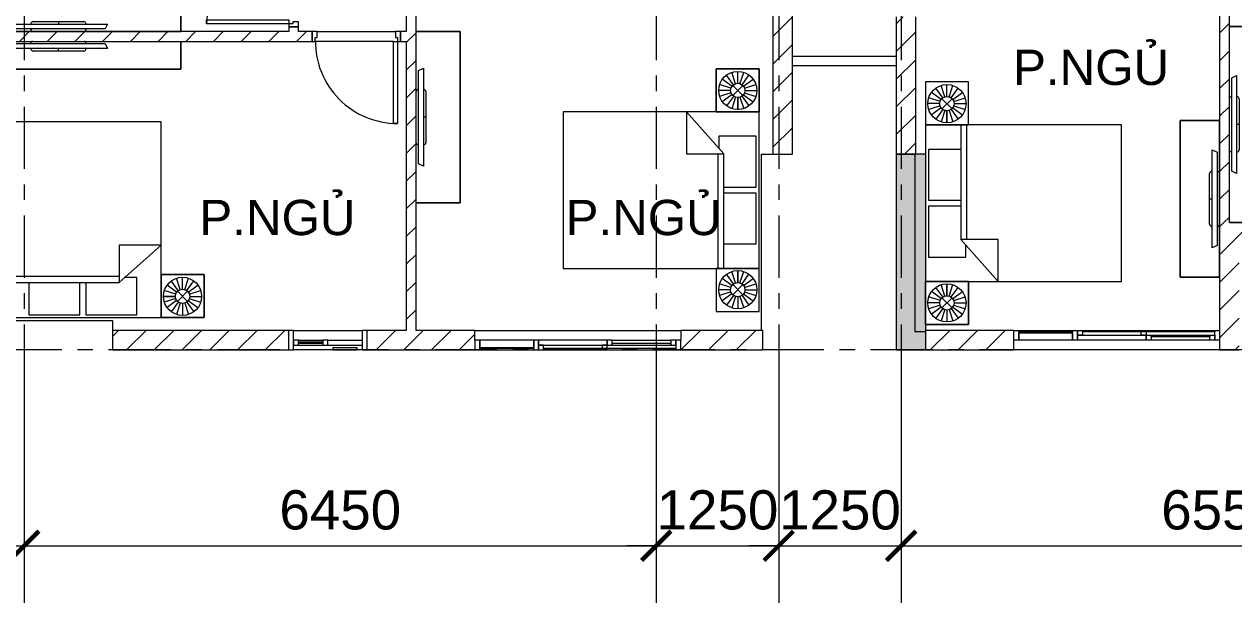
# Model space of a CAD drawing. Header units: millimetres. Extents: x -20144 to 117103, y -11426 to 48263.
# Drawn here: x 1501 to 13846, y -2500 to 3326 of the extents above; entities that cross this region are included whole.
import ezdxf

# ---------------------------------------------------------------- set-up
doc = ezdxf.new("R2010")
doc.units = ezdxf.units.MM
doc.linetypes.add('Grid Line', pattern=[22.225, 12.7, -3.175, 3.175, -3.175])
for name, color, linetype, lineweight in [('CHU', 181, 'Continuous', 5), ('CUA', 31, 'Continuous', 9), ('DIM', 1, 'Continuous', 5), ('HATCH-TUONG', 152, 'Continuous', 9), ('NET CAT', 3, 'Continuous', 5), ('NET-CAT', 3, 'Continuous', 9), ('NET-THAY', 2, 'Continuous', 15), ('THIET BI', 44, 'Continuous', 5), ('TRUC', 225, 'Continuous', 5)]:
    doc.layers.add(name, color=color, linetype=linetype, lineweight=lineweight)
doc.styles.add('Arial_4', font='arial.ttf', dxfattribs={"height": 360})
doc.styles.add('TA1', font='arial.ttf')
doc.dimstyles.new('D_200_KTx2', dxfattribs={"dimtxt": 400, "dimasz": 300, "dimexe": 300, "dimexo": 300, "dimgap": 160, "dimtad": 1, "dimdec": 0, "dimzin": 9, "dimtxsty": 'TA1', "dimblk": 'ARCHTICK', "dimcen": 1, "dimdle": 300, "dimclrd": 256, "dimclre": 256, "dimclrt": 7, "dimadec": 0, "dimazin": 0, "dimtfac": 1, "dimtdec": 0, "dimtix": 1, "dimtmove": 1, "dimatfit": 3, "dimldrblk": 'ARCHTICK', "dimfxl": 1, "dimtolj": 1, "dimtzin": 0, "dimlwd": -1, "dimlwe": -1, "dimarcsym": 0})
pattern_1 = [(45, (0, 0), (-141.4214, 141.4214), [])]

# ---------------------------------------------------------------- blocks, each defined once
blk = doc.blocks.new('ALC1807-ASCENT PLAZA-KET CAU 1_rvt-1-MẶT BẰNG TẦNG 5 ĐẾN TẦNG 22')
at = {"layer": 'NET CAT'}
blk.add_hatch(color=7, dxfattribs=at).paths.add_polyline_path([(10701, 0), (10701, 2000), (10401, 2000), (10401, 0)], flags=0)
at = {"layer": 'NET CAT', "color": 90, "lineweight": 13}
for p, q in [((10401, 2000), (10401, 0)), ((10701, 2000), (10401, 2000)), ((10701, 0), (10701, 2000)), ((10401, 0), (10701, 0))]:
    blk.add_line(p, q, dxfattribs=at)
blk = doc.blocks.new('X-GIUONG1 - X-GIUONG-5865-MẶT BẰNG TẦNG 5 ĐẾN TẦNG 22')
at = {"layer": 'THIET BI', "lineweight": 9}
for p, q in [((-800, 0), (-1239, 0)), ((-1239, 0), (-1239, -439)), ((-1239, 0), (-800, 0)), ((-1239, -439), (-1239, 0)), ((-1076, -174), (-1174, -103)), ((-1060, -158), (-1131, -60)), ((-1039, -148), (-1077, -32)), ((-1017, -144), (-1017, -22)), ((-994, -148), (-956, -32)), ((-974, -158), (-902, -60)), ((-957, -174), (-859, -103)), ((-800, -439), (-800, 0)), ((800, 0), (-800, 0)), ((-800, 0), (-800, -2000)), ((800, 0), (-800, 0)), ((-800, 0), (-800, -439)), ((-800, 0), (-800, -2000)), ((-550, -30), (-550, -410)), ((-30, -30), (-550, -30)), ((-30, -360), (-30, -30)), ((30, -30), (30, -360)), ((550, -30), (30, -30)), ((550, -360), (550, -30)), ((1239, 0), (800, 0)), ((800, 0), (800, -439)), ((800, -2000), (800, 0)), ((1239, 0), (800, 0)), ((800, 0), (800, -439)), ((800, -2000), (800, 0)), ((957, -174), (859, -103)), ((974, -158), (902, -60)), ((994, -148), (956, -32)), ((1017, -144), (1017, -22)), ((1039, -148), (1077, -32)), ((1060, -158), (1131, -60)), ((1076, -174), (1174, -103)), ((1239, -439), (1239, 0)), ((1239, -439), (1239, 0)), ((-1090, -217), (-1212, -217)), ((-1086, -195), (-1202, -157)), ((-1086, -240), (-1202, -278)), ((-1068, -269), (-965, -166)), ((-1068, -166), (-965, -269)), ((-947, -195), (-831, -157)), ((-947, -240), (-831, -278)), ((-943, -217), (-821, -217)), ((-821, -217), (-943, -217)), ((943, -217), (821, -217)), ((821, -217), (943, -217)), ((947, -195), (831, -157)), ((947, -240), (831, -278)), ((1068, -269), (965, -166)), ((1068, -166), (965, -269)), ((1086, -195), (1202, -157)), ((1086, -240), (1202, -278)), ((1090, -217), (1212, -217)), ((-1076, -260), (-1174, -332)), ((-1060, -277), (-1131, -375)), ((-1039, -287), (-1077, -403)), ((-1017, -291), (-1017, -412)), ((-994, -287), (-956, -403)), ((-974, -277), (-902, -375)), ((-957, -260), (-859, -332)), ((-370, -360), (-800, -740)), ((-370, -740), (-370, -360)), ((800, -360), (-370, -360)), ((957, -260), (859, -332)), ((974, -277), (902, -375)), ((994, -287), (956, -403)), ((1017, -291), (1017, -412)), ((1039, -287), (1077, -403)), ((1060, -277), (1131, -375)), ((1076, -260), (1174, -332)), ((-1239, -439), (-800, -439)), ((-800, -439), (-1239, -439)), ((-550, -410), (-420, -410)), ((-370, -420), (800, -420)), ((800, -439), (1239, -439)), ((800, -439), (1239, -439)), ((-800, -740), (-370, -740)), ((-800, -2000), (800, -2000)), ((-800, -2000), (800, -2000))]:
    blk.add_line(p, q, dxfattribs=at)
for centre, radius in [((-1017, -217), 195), ((1017, -217), 195), ((-1017, -217), 73.2), ((1017, -217), 73.2)]:
    blk.add_circle(centre, radius, dxfattribs=at)
blk = doc.blocks.new('X-TV1 - X-TV-195820-MẶT BẰNG TẦNG 5 ĐẾN TẦNG 22')
at = {"layer": 'THIET BI', "lineweight": 9}
for p, q in [((2000, 400), (0, 400)), ((0, 400), (0, 1)), ((0, 400), (2000, 400)), ((0, 1), (0, 400)), ((2000, 1), (2000, 400)), ((2000, 400), (2000, 1)), ((500, 75), (1500, 75)), ((523, 25), (500, 75)), ((1477, 25), (523, 25)), ((740, 100), (1260, 100)), ((1000, 100), (1000, 75)), ((1500, 75), (1477, 25))]:
    blk.add_line(p, q, dxfattribs=at)
for centre, start_param, end_param in [((740, 75), 0, 1.570796), ((740, 25), 1.570796, 2.992895), ((1260, 75), 4.712389, 6.283185), ((1260, 25), 3.290291, 4.712389)]:
    blk.add_ellipse(centre, major_axis=(0, 25), ratio=0.9, start_param=start_param, end_param=end_param, dxfattribs=at)
blk = doc.blocks.new('X-TV1 - X-TV 4-195812-MẶT BẰNG TẦNG 5 ĐẾN TẦNG 22')
at = {"layer": 'THIET BI', "lineweight": 9}
for p, q in [((1600, 400), (0, 400)), ((0, 400), (0, 0)), ((0, 400), (1600, 400)), ((0, 0), (0, 400)), ((1600, 0), (1600, 400)), ((1600, 400), (1600, 0)), ((300, 75), (1300, 75)), ((323, 25), (300, 75)), ((1277, 25), (323, 25)), ((540, 100), (1060, 100)), ((800, 100), (800, 75)), ((1300, 75), (1277, 25)), ((0, 0), (1600, 0)), ((1060, 0), (540, 0))]:
    blk.add_line(p, q, dxfattribs=at)
for centre, start_param, end_param in [((540, 75), 0, 1.570796), ((540, 25), 1.570796, 3.141593), ((1060, 75), 4.712389, 6.283185), ((1060, 25), 3.141593, 4.712389)]:
    blk.add_ellipse(centre, major_axis=(0, 25), ratio=0.9, start_param=start_param, end_param=end_param, dxfattribs=at)
blk = doc.blocks.new('X-PHONG NGU 2 - X-PHONG NGU 2_Recovery_-201132-MẶT BẰNG TẦNG 5 ĐẾN TẦNG 22')
at = {"layer": 'CUA'}
for p, q in [((-1050, 100), (-1000, 100)), ((-1050, 0), (-1050, 100)), ((-1000, 0), (-1050, 0)), ((-1000, 100), (-450, 100)), ((-1000, 85), (-1000, 100)), ((-1000, 100), (-1000, 0)), ((-450, 85), (-1000, 85)), ((-1000, 75), (-450, 75)), ((-1000, 0), (-1000, 75)), ((-450, 0), (-1000, 0)), ((-450, 100), (-450, 85)), ((-450, 100), (-400, 100)), ((-450, 0), (-450, 100)), ((-450, 75), (-450, 0)), ((-400, 0), (-450, 0)), ((-400, 100), (-350, 100)), ((-400, 50), (-400, 100)), ((-400, 100), (-400, 0)), ((-400, 50), (300, 50)), ((-400, 0), (-400, 50)), ((-350, 50), (-400, 50)), ((300, 0), (-400, 0)), ((-350, 100), (250, 100)), ((-350, 85), (-350, 100)), ((-350, 100), (-350, 50)), ((250, 85), (-350, 85)), ((250, 100), (1000, 100)), ((250, 85), (250, 100)), ((250, 100), (250, 85)), ((250, 100), (300, 100)), ((250, 50), (250, 100)), ((1000, 85), (250, 85)), ((300, 50), (250, 50)), ((300, 100), (300, 50)), ((300, 50), (300, 0)), ((300, 50), (350, 50)), ((300, 0), (300, 50)), ((350, 0), (300, 0)), ((350, 50), (950, 50)), ((350, 35), (350, 50)), ((350, 50), (350, 0)), ((950, 35), (350, 35)), ((950, 0), (350, 0)), ((950, 50), (950, 35)), ((950, 50), (1000, 50)), ((950, 0), (950, 50)), ((1000, 0), (950, 0)), ((1000, 100), (1000, 85)), ((1000, 100), (1050, 100)), ((1000, 0), (1000, 100)), ((1000, 50), (1000, 0)), ((1050, 0), (1000, 0)), ((1050, 100), (1050, 0))]:
    blk.add_line(p, q, dxfattribs=at)
blk = doc.blocks.new('X-GIUONG - X-GIUONG 1-5834-MẶT BẰNG TẦNG 5 ĐẾN TẦNG 22')
at = {"layer": 'THIET BI', "lineweight": 9}
for p, q in [((-800, 0), (-1239, 0)), ((-1239, 0), (-1239, -439)), ((-1239, 0), (-800, 0)), ((-1239, -439), (-1239, 0)), ((-1076, -174), (-1174, -103)), ((-1060, -158), (-1131, -60)), ((-1039, -148), (-1077, -32)), ((-1017, -144), (-1017, -22)), ((-994, -148), (-956, -32)), ((-974, -158), (-902, -60)), ((-957, -174), (-859, -103)), ((-800, -439), (-800, 0)), ((800, 0), (-800, 0)), ((-800, 0), (-800, -2000)), ((800, 0), (-800, 0)), ((-800, 0), (-800, -439)), ((-800, 0), (-800, -2000)), ((-550, -30), (-550, -410)), ((-30, -30), (-550, -30)), ((-30, -360), (-30, -30)), ((30, -30), (30, -360)), ((550, -30), (30, -30)), ((550, -360), (550, -30)), ((1239, 0), (800, 0)), ((800, 0), (800, -439)), ((800, -2000), (800, 0)), ((1239, 0), (800, 0)), ((800, 0), (800, -439)), ((800, -2000), (800, 0)), ((957, -174), (859, -103)), ((974, -158), (902, -60)), ((994, -148), (956, -32)), ((1017, -144), (1017, -22)), ((1039, -148), (1077, -32)), ((1060, -158), (1131, -60)), ((1076, -174), (1174, -103)), ((1239, -439), (1239, 0)), ((1239, -439), (1239, 0)), ((-1090, -217), (-1212, -217)), ((-1086, -195), (-1202, -157)), ((-1086, -240), (-1202, -278)), ((-1068, -269), (-965, -166)), ((-1068, -166), (-965, -269)), ((-947, -195), (-831, -157)), ((-947, -240), (-831, -278)), ((-943, -217), (-821, -217)), ((-821, -217), (-943, -217)), ((943, -217), (821, -217)), ((821, -217), (943, -217)), ((947, -195), (831, -157)), ((947, -240), (831, -278)), ((1068, -269), (965, -166)), ((1068, -166), (965, -269)), ((1086, -195), (1202, -157)), ((1086, -240), (1202, -278)), ((1090, -217), (1212, -217)), ((-1076, -260), (-1174, -332)), ((-1060, -277), (-1131, -375)), ((-1039, -287), (-1077, -403)), ((-1017, -291), (-1017, -412)), ((-994, -287), (-956, -403)), ((-974, -277), (-902, -375)), ((-957, -260), (-859, -332)), ((-370, -360), (-800, -740)), ((-370, -740), (-370, -360)), ((800, -360), (-370, -360)), ((957, -260), (859, -332)), ((974, -277), (902, -375)), ((994, -287), (956, -403)), ((1017, -291), (1017, -412)), ((1039, -287), (1077, -403)), ((1060, -277), (1131, -375)), ((1076, -260), (1174, -332)), ((-1239, -439), (-800, -439)), ((-800, -439), (-1239, -439)), ((-550, -410), (-420, -410)), ((-370, -420), (800, -420)), ((800, -439), (1239, -439)), ((800, -439), (1239, -439)), ((-800, -740), (-370, -740)), ((-800, -2000), (800, -2000)), ((-800, -2000), (800, -2000))]:
    blk.add_line(p, q, dxfattribs=at)
for centre, radius in [((-1017, -217), 195), ((1017, -217), 195), ((-1017, -217), 73.2), ((1017, -217), 73.2)]:
    blk.add_circle(centre, radius, dxfattribs=at)
blk = doc.blocks.new('X-GIUONG - X-GIUONG-5800-MẶT BẰNG TẦNG 5 ĐẾN TẦNG 22')
at = {"layer": 'THIET BI', "lineweight": 9}
for p, q in [((-800, 0), (-1239, 0)), ((-1239, 0), (-1239, -439)), ((-1239, 0), (-800, 0)), ((-1239, -439), (-1239, 0)), ((-1076, -174), (-1174, -103)), ((-1060, -158), (-1131, -60)), ((-1039, -148), (-1077, -32)), ((-1017, -144), (-1017, -22)), ((-994, -148), (-956, -32)), ((-974, -158), (-902, -60)), ((-957, -174), (-859, -103)), ((-800, -439), (-800, 0)), ((800, 0), (-800, 0)), ((-800, 0), (-800, -2000)), ((800, 0), (-800, 0)), ((-800, 0), (-800, -439)), ((-800, 0), (-800, -2000)), ((-550, -30), (-550, -410)), ((-30, -30), (-550, -30)), ((-30, -360), (-30, -30)), ((30, -30), (30, -360)), ((550, -30), (30, -30)), ((550, -360), (550, -30)), ((1239, 0), (800, 0)), ((800, 0), (800, -439)), ((800, -2000), (800, 0)), ((1239, 0), (800, 0)), ((800, 0), (800, -439)), ((800, -2000), (800, 0)), ((957, -174), (859, -103)), ((974, -158), (902, -60)), ((994, -148), (956, -32)), ((1017, -144), (1017, -22)), ((1039, -148), (1077, -32)), ((1060, -158), (1131, -60)), ((1076, -174), (1174, -103)), ((1239, -439), (1239, 0)), ((1239, -439), (1239, 0)), ((-1090, -217), (-1212, -217)), ((-1086, -195), (-1202, -157)), ((-1086, -240), (-1202, -278)), ((-1068, -269), (-965, -166)), ((-1068, -166), (-965, -269)), ((-947, -195), (-831, -157)), ((-947, -240), (-831, -278)), ((-943, -217), (-821, -217)), ((-821, -217), (-943, -217)), ((943, -217), (821, -217)), ((821, -217), (943, -217)), ((947, -195), (831, -157)), ((947, -240), (831, -278)), ((1068, -269), (965, -166)), ((1068, -166), (965, -269)), ((1086, -195), (1202, -157)), ((1086, -240), (1202, -278)), ((1090, -217), (1212, -217)), ((-1076, -260), (-1174, -332)), ((-1060, -277), (-1131, -375)), ((-1039, -287), (-1077, -403)), ((-1017, -291), (-1017, -412)), ((-994, -287), (-956, -403)), ((-974, -277), (-902, -375)), ((-957, -260), (-859, -332)), ((-370, -360), (-800, -740)), ((-370, -740), (-370, -360)), ((800, -360), (-370, -360)), ((957, -260), (859, -332)), ((974, -277), (902, -375)), ((994, -287), (956, -403)), ((1017, -291), (1017, -412)), ((1039, -287), (1077, -403)), ((1060, -277), (1131, -375)), ((1076, -260), (1174, -332)), ((-1239, -439), (-800, -439)), ((-800, -439), (-1239, -439)), ((-550, -410), (-420, -410)), ((-370, -420), (800, -420)), ((800, -439), (1239, -439)), ((800, -439), (1239, -439)), ((-800, -740), (-370, -740)), ((-800, -2000), (800, -2000)), ((-800, -2000), (800, -2000))]:
    blk.add_line(p, q, dxfattribs=at)
for centre, radius in [((-1017, -217), 195), ((1017, -217), 195), ((-1017, -217), 73.2), ((1017, -217), 73.2)]:
    blk.add_circle(centre, radius, dxfattribs=at)
blk = doc.blocks.new('CUA PHONG NGU - Type 1-60190-MẶT BẰNG TẦNG 5 ĐẾN TẦNG 22')
at = {"layer": 'CUA'}
for p, q in [((-318, 890), (-278, 890)), ((-318, 52), (-318, 890)), ((-278, 890), (-278, 52)), ((-319, 52), (-349, 52)), ((-349, 52), (-349, -48)), ((-319, 11), (-319, 52)), ((-299, 11), (-319, 11)), ((-278, 52), (-318, 52)), ((-299, -48), (-299, 11)), ((521, 11), (501, 11)), ((501, 11), (501, -48)), ((551, 52), (521, 52)), ((521, 52), (521, 11)), ((551, -48), (551, 52)), ((-349, -48), (-299, -48)), ((501, -48), (551, -48))]:
    blk.add_line(p, q, dxfattribs=at)
blk.add_arc((-318, 52), 838, 359.5, 90, dxfattribs=at)
blk = doc.blocks.new('X-PHONG NGU 1 - X-PHONG NGU 2_Recovery_-215451-MẶT BẰNG TẦNG 5 ĐẾN TẦNG 22')
at = {"layer": 'CUA'}
for p, q in [((-350, 100), (-400, 100)), ((-400, 100), (-400, -100)), ((-350, -50), (-350, 100)), ((-350, 100), (350, 100)), ((-300, 0), (-350, 0)), ((-350, 0), (-350, -50)), ((-300, -50), (-300, 0)), ((-300, 0), (-50, 0)), ((-300, 0), (-50, 0)), ((0, 0), (-50, 0)), ((-50, 0), (-50, -50)), ((0, -50), (0, 0)), ((0, 0), (350, 0)), ((400, 100), (350, 100)), ((350, 100), (350, -50)), ((400, -100), (400, 100)), ((-400, -100), (-350, -100)), ((-350, -50), (350, -50)), ((-350, -100), (-350, -50)), ((50, -100), (-350, -100)), ((-50, -20), (-300, -20)), ((-300, -20), (-300, -30)), ((-300, -30), (-50, -30)), ((-50, -30), (-50, -20)), ((300, -80), (50, -80)), ((50, -80), (50, -100)), ((50, -100), (300, -100)), ((300, -100), (300, -80)), ((350, -100), (300, -100)), ((350, -50), (350, -100)), ((350, -100), (400, -100))]:
    blk.add_line(p, q, dxfattribs=at)
blk = doc.blocks.new('X-TV - X-TV 4-215454-MẶT BẰNG TẦNG 5 ĐẾN TẦNG 22')
at = {"layer": 'THIET BI', "lineweight": 9}
for p, q in [((2499, 361), (0, 361)), ((0, 361), (2499, 361)), ((2499, 0), (2499, 361)), ((2499, 361), (2499, 0)), ((749, 75), (1749, 75)), ((772, 25), (749, 75)), ((1727, 25), (772, 25)), ((989, 100), (1509, 100)), ((1249, 100), (1249, 75)), ((1749, 75), (1727, 25)), ((0, 0), (2499, 0)), ((1509, 0), (989, 0))]:
    blk.add_line(p, q, dxfattribs=at)
for centre, start_param, end_param in [((989, 75), 0, 1.570796), ((989, 25), 1.570796, 3.141593), ((1509, 75), 4.712389, 6.283185), ((1509, 25), 3.141593, 4.712389)]:
    blk.add_ellipse(centre, major_axis=(0, 25), ratio=0.9, start_param=start_param, end_param=end_param, dxfattribs=at)
blk = doc.blocks.new('X-TV - X-TV 4-215455-MẶT BẰNG TẦNG 5 ĐẾN TẦNG 22')
at = {"layer": 'THIET BI', "lineweight": 9}
for p, q in [((2499, 286), (0, 286)), ((0, 286), (0, 2)), ((0, 286), (2499, 286)), ((0, 2), (0, 286)), ((750, 75), (1750, 75)), ((773, 25), (750, 75)), ((1728, 25), (773, 25)), ((990, 100), (1510, 100)), ((1250, 100), (1250, 75)), ((1750, 75), (1728, 25))]:
    blk.add_line(p, q, dxfattribs=at)
for centre, start_param, end_param in [((990, 75), 0, 1.570796), ((990, 25), 1.570796, 2.896929), ((1510, 75), 4.712389, 6.283185), ((1510, 25), 3.386256, 4.712389)]:
    blk.add_ellipse(centre, major_axis=(0, 25), ratio=0.9, start_param=start_param, end_param=end_param, dxfattribs=at)
blk = doc.blocks.new('X-TV - X-TV 4-215456-MẶT BẰNG TẦNG 5 ĐẾN TẦNG 22')
at = {"layer": 'THIET BI', "lineweight": 9}
for p, q in [((1750, 450), (0, 450)), ((0, 450), (0, 1)), ((0, 450), (1750, 450)), ((0, 1), (0, 450)), ((1750, 1), (1750, 450)), ((1750, 450), (1750, 1)), ((375, 75), (1375, 75)), ((398, 25), (375, 75)), ((1352, 25), (398, 25)), ((615, 100), (1135, 100)), ((875, 100), (875, 75)), ((1375, 75), (1352, 25))]:
    blk.add_line(p, q, dxfattribs=at)
for centre, start_param, end_param in [((615, 75), 0, 1.570796), ((615, 25), 1.570796, 3.072749), ((1135, 75), 4.712389, 6.283185), ((1135, 25), 3.210436, 4.712389)]:
    blk.add_ellipse(centre, major_axis=(0, 25), ratio=0.9, start_param=start_param, end_param=end_param, dxfattribs=at)
blk = doc.blocks.new('X-PHONG NGU 2 - X-PHONG NGU 2_Recovery_-60158-MẶT BẰNG TẦNG 5 ĐẾN TẦNG 22')
at = {"layer": 'CUA'}
for p, q in [((-1000, 0), (-1050, 0)), ((-1050, 0), (-1050, -100)), ((-450, 0), (-1000, 0)), ((-1000, 0), (-1000, -75)), ((-1000, -100), (-1000, 0)), ((-450, -75), (-450, 0)), ((-400, 0), (-450, 0)), ((-450, 0), (-450, -100)), ((300, 0), (-400, 0)), ((-400, 0), (-400, -50)), ((-400, -100), (-400, 0)), ((300, -50), (300, 0)), ((350, 0), (300, 0)), ((300, 0), (300, -50)), ((350, -50), (350, 0)), ((350, 0), (950, 0)), ((1000, 0), (950, 0)), ((950, 0), (950, -50)), ((1050, 0), (1000, 0)), ((1000, 0), (1000, -100)), ((1000, -50), (1000, 0)), ((1050, -100), (1050, 0)), ((-1050, -100), (-1000, -100)), ((-1000, -75), (-450, -75)), ((-450, -85), (-1000, -85)), ((-1000, -85), (-1000, -100)), ((-1000, -100), (-450, -100)), ((-450, -100), (-450, -85)), ((-450, -100), (-400, -100)), ((-400, -50), (300, -50)), ((-350, -50), (-400, -50)), ((-400, -50), (-400, -100)), ((-400, -100), (-350, -100)), ((-350, -100), (-350, -50)), ((250, -85), (-350, -85)), ((-350, -85), (-350, -100)), ((-350, -100), (250, -100)), ((300, -50), (250, -50)), ((250, -50), (250, -100)), ((1000, -85), (250, -85)), ((250, -85), (250, -100)), ((250, -100), (250, -85)), ((250, -100), (1000, -100)), ((250, -100), (300, -100)), ((300, -50), (350, -50)), ((300, -100), (300, -50)), ((950, -35), (350, -35)), ((350, -35), (350, -50)), ((350, -50), (950, -50)), ((950, -50), (950, -35)), ((950, -50), (1000, -50)), ((1000, -100), (1000, -85)), ((1000, -100), (1050, -100))]:
    blk.add_line(p, q, dxfattribs=at)
blk = doc.blocks.new('_ArchTick')
at = {"color": 0, "const_width": 0.15}
blk.add_lwpolyline([(-0.5, -0.5), (0.5, 0.5)], dxfattribs=at)
blk = doc.blocks.new('*D635')
at = {"layer": 'Defpoints', "color": 0, "transparency": 16777216}
for p in [(-499, 0), (1501, 0), (1501, -2000)]:
    blk.add_point(p, dxfattribs=at)
at = {"layer": 'DIM', "transparency": 16777216}
for p, q in [((-499, -300), (-499, -2300)), ((1501, -300), (1501, -2300)), ((-799, -2000), (1801, -2000))]:
    blk.add_line(p, q, dxfattribs=at)
at = {"layer": 'DIM', "transparency": 16777216, "xscale": 300, "yscale": 300, "zscale": 300, "rotation": 180}
blk.add_blockref('_ArchTick', (-499, -2000), dxfattribs=at)
at = {"layer": 'DIM', "transparency": 16777216, "xscale": 300, "yscale": 300, "zscale": 300}
blk.add_blockref('_ArchTick', (1501, -2000), dxfattribs=at)
at = {"layer": 'DIM', "color": 7, "transparency": 16777216, "insert": (501, -1636), "char_height": 400, "attachment_point": 5, "style": 'TA1'}
blk.add_mtext('\\A1;2000', dxfattribs=at)
blk = doc.blocks.new('*D636')
at = {"layer": 'Defpoints', "color": 0, "transparency": 16777216}
for p in [(1501, 0), (7951, 0), (7951, -2000)]:
    blk.add_point(p, dxfattribs=at)
at = {"layer": 'DIM', "transparency": 16777216}
for p, q in [((1501, -300), (1501, -2300)), ((7951, -300), (7951, -2300)), ((1201, -2000), (8251, -2000))]:
    blk.add_line(p, q, dxfattribs=at)
at = {"layer": 'DIM', "transparency": 16777216, "xscale": 300, "yscale": 300, "zscale": 300, "rotation": 180}
blk.add_blockref('_ArchTick', (1501, -2000), dxfattribs=at)
at = {"layer": 'DIM', "transparency": 16777216, "xscale": 300, "yscale": 300, "zscale": 300}
blk.add_blockref('_ArchTick', (7951, -2000), dxfattribs=at)
at = {"layer": 'DIM', "color": 7, "transparency": 16777216, "insert": (4726, -1636), "char_height": 400, "attachment_point": 5, "style": 'TA1'}
blk.add_mtext('\\A1;6450', dxfattribs=at)
blk = doc.blocks.new('*D637')
at = {"layer": 'Defpoints', "color": 0, "transparency": 16777216}
for p in [(7951, 0), (9201, 0), (9201, -2000)]:
    blk.add_point(p, dxfattribs=at)
at = {"layer": 'DIM', "transparency": 16777216}
for p, q in [((7951, -300), (7951, -2300)), ((9201, -300), (9201, -2300)), ((7951, -2000), (7651, -2000)), ((7951, -2000), (9201, -2000)), ((9201, -2000), (9501, -2000))]:
    blk.add_line(p, q, dxfattribs=at)
at = {"layer": 'DIM', "transparency": 16777216, "xscale": 300, "yscale": 300, "zscale": 300}
blk.add_blockref('_ArchTick', (7951, -2000), dxfattribs=at)
at = {"layer": 'DIM', "transparency": 16777216, "xscale": 300, "yscale": 300, "zscale": 300, "rotation": 180}
blk.add_blockref('_ArchTick', (9201, -2000), dxfattribs=at)
at = {"layer": 'DIM', "color": 7, "transparency": 16777216, "insert": (8576, -1636), "char_height": 400, "attachment_point": 5, "style": 'TA1'}
blk.add_mtext('\\A1;1250', dxfattribs=at)
blk = doc.blocks.new('*D638')
at = {"layer": 'Defpoints', "color": 0, "transparency": 16777216}
for p in [(9201, 0), (10451, 0), (10451, -2000)]:
    blk.add_point(p, dxfattribs=at)
at = {"layer": 'DIM', "transparency": 16777216}
for p, q in [((9201, -300), (9201, -2300)), ((10451, -300), (10451, -2300)), ((9201, -2000), (8901, -2000)), ((9201, -2000), (10451, -2000)), ((10451, -2000), (10751, -2000))]:
    blk.add_line(p, q, dxfattribs=at)
at = {"layer": 'DIM', "transparency": 16777216, "xscale": 300, "yscale": 300, "zscale": 300}
blk.add_blockref('_ArchTick', (9201, -2000), dxfattribs=at)
at = {"layer": 'DIM', "transparency": 16777216, "xscale": 300, "yscale": 300, "zscale": 300, "rotation": 180}
blk.add_blockref('_ArchTick', (10451, -2000), dxfattribs=at)
at = {"layer": 'DIM', "color": 7, "transparency": 16777216, "insert": (9826, -1636), "char_height": 400, "attachment_point": 5, "style": 'TA1'}
blk.add_mtext('\\A1;1250', dxfattribs=at)
blk = doc.blocks.new('*D639')
at = {"layer": 'Defpoints', "color": 0, "transparency": 16777216}
for p in [(10451, 0), (17001, 0), (17001, -2000)]:
    blk.add_point(p, dxfattribs=at)
at = {"layer": 'DIM', "transparency": 16777216}
for p, q in [((10451, -300), (10451, -2300)), ((17001, -300), (17001, -2300)), ((10151, -2000), (17301, -2000))]:
    blk.add_line(p, q, dxfattribs=at)
at = {"layer": 'DIM', "transparency": 16777216, "xscale": 300, "yscale": 300, "zscale": 300, "rotation": 180}
blk.add_blockref('_ArchTick', (10451, -2000), dxfattribs=at)
at = {"layer": 'DIM', "transparency": 16777216, "xscale": 300, "yscale": 300, "zscale": 300}
blk.add_blockref('_ArchTick', (17001, -2000), dxfattribs=at)
at = {"layer": 'DIM', "color": 7, "transparency": 16777216, "insert": (13726, -1636), "char_height": 400, "attachment_point": 5, "style": 'TA1'}
blk.add_mtext('\\A1;6550', dxfattribs=at)

msp = doc.modelspace()

# ---------------------------------------------------------------- hatches: boundary and pattern name
at = {"layer": 'HATCH-TUONG'}
h = msp.add_hatch(dxfattribs=at)
h.set_pattern_fill('FP_2', color=256, style=0, pattern_type=2)
h.set_pattern_definition(pattern_1)
h.paths.add_polyline_path([(5400.5, 199.9), (5500.5, 199.9), (5500.5, 3749.9), (5400.5, 3749.9), (5400.5, 787)], flags=0)
h.paths.add_polyline_path([(5500.5, 4649.9), (5500.5, 5049.9), (5400.5, 5049.9), (5400.5, 4649.9)], flags=0)
h.paths.add_polyline_path([(5500.5, 5799.9), (5500.5, 6949.9), (5400.5, 6949.9), (5400.5, 5799.9)], flags=0)
h = msp.add_hatch(dxfattribs=at)
h.set_pattern_fill('FP_2', color=256, style=0, pattern_type=2)
h.set_pattern_definition(pattern_1)
h.paths.add_polyline_path([(4300.5, 3249.9), (4300.5, 3299.9), (4200.5, 3299.9), (4200.5, 3249.9)], flags=0)
h.paths.add_polyline_path([(4300.5, 4199.9), (4300.5, 6249.9), (4200.5, 6249.9), (4200.5, 4199.9)], flags=0)
h = msp.add_hatch(dxfattribs=at)
h.set_pattern_fill('FP_2', color=256, style=0, pattern_type=2)
h.set_pattern_definition(pattern_1)
h.paths.add_polyline_path([(13800.5, 1299.9), (13800.5, 3452.2), (13700.5, 3452.2), (13700.5, 1299.9)], flags=0)
h.paths.add_polyline_path([(13700.5, 4352.2), (13800.5, 4352.2), (13800.5, 5159.9), (13700.5, 5159.9), (13700.5, 4380.6)], flags=0)
h = msp.add_hatch(dxfattribs=at)
h.set_pattern_fill('FP_2', color=256, style=0, pattern_type=2)
h.set_pattern_definition(pattern_1)
h.paths.add_polyline_path([(9140.5, 1999.9), (9340.5, 1999.9), (9340.5, 3479.9), (9140.5, 3479.9), (9140.5, 2583.8)], flags=0)
h = msp.add_hatch(dxfattribs=at)
h.set_pattern_fill('FP_2', color=256, style=0, pattern_type=2)
h.set_pattern_definition(pattern_1)
h.paths.add_polyline_path([(10600.5, 1999.9), (10600.5, 3399.9), (10400.5, 3399.9), (10400.5, 1999.9), (10539.3, 1999.9)], flags=0)
h = msp.add_hatch(dxfattribs=at)
h.set_pattern_fill('FP_2', color=256, style=0, pattern_type=2)
h.set_pattern_definition(pattern_1)
h.paths.add_polyline_path([(5400.5, 3149.9), (5400.5, 3249.9), (5340.5, 3249.9), (5340.5, 3149.9)], flags=0)
h.paths.add_polyline_path([(3478.8, 3149.9), (4440.5, 3149.9), (4440.5, 3249.9), (600.5, 3249.9), (600.5, 3149.9)], flags=0)
h = msp.add_hatch(dxfattribs=at)
h.set_pattern_fill('FP_2', color=256, style=0, pattern_type=2)
h.set_pattern_definition(pattern_1)
h.paths.add_polyline_path([(14250.5, 1099.9), (14250.5, 1299.9), (13700.5, 1299.9), (13700.5, 1099.9), (14069.5, 1099.9)], flags=0)
h.paths.add_polyline_path([(16500.5, 1099.9), (16500.5, 1299.9), (16450.5, 1299.9), (16450.5, 1099.9)], flags=0)
h = msp.add_hatch(dxfattribs=at)
h.set_pattern_fill('FP_2', color=256, style=0, pattern_type=2)
h.set_pattern_definition(pattern_1)
h.paths.add_polyline_path([(13900.5, -0.1), (13900.5, 1099.9), (13700.5, 1099.9), (13700.5, -0.1)], flags=0)
h = msp.add_hatch(dxfattribs=at)
h.set_pattern_fill('FP_2', color=256, style=0, pattern_type=2)
h.set_pattern_definition(pattern_1)
h.paths.add_polyline_path([(8774.2, -0.1), (9040.5, -0.1), (9040.5, 199.9), (8200.5, 199.9), (8200.5, -0.1)], flags=0)
h.paths.add_polyline_path([(4199.2, -0.1), (4199.2, 199.9), (2400.5, 199.9), (2400.5, -0.1), (3478.8, -0.1)], flags=0)
h.paths.add_polyline_path([(4999.2, -0.1), (6100.5, -0.1), (6100.5, 199.9), (4999.2, 199.9)], flags=0)
h = msp.add_hatch(dxfattribs=at)
h.set_pattern_fill('FP_2', color=256, style=0, pattern_type=2)
h.set_pattern_definition(pattern_1)
h.paths.add_polyline_path([(11600.5, -0.1), (11600.5, 199.9), (10700.5, 199.9), (10700.5, -0.1)], flags=0)

# ---------------------------------------------------------------- linework, layer by layer
at = {"layer": 'NET-CAT'}
for p, q in [((5400.5, 3749.9), (5400.5, 3249.9)), ((5500.5, 199.9), (5500.5, 3749.9)), ((9140.5, 3479.9), (9140.5, 1999.9)), ((9340.5, 1999.9), (9340.5, 3479.9)), ((10400.5, 3399.9), (10400.5, 1999.9)), ((10600.5, 1999.9), (10600.5, 3399.9)), ((13700.5, 3452.2), (13700.5, 1299.9)), ((13800.5, 1299.9), (13800.5, 3452.2)), ((4200.5, 3249.9), (600.5, 3249.9)), ((4200.5, 3299.9), (4200.5, 3249.9)), ((4300.5, 3299.9), (4200.5, 3299.9)), ((4300.5, 3249.9), (4300.5, 3299.9)), ((4440.5, 3249.9), (4300.5, 3249.9)), ((4440.5, 3149.9), (4440.5, 3249.9)), ((5400.5, 3249.9), (5340.5, 3249.9)), ((5340.5, 3249.9), (5340.5, 3149.9)), ((600.5, 3149.9), (4440.5, 3149.9)), ((5340.5, 3149.9), (5400.5, 3149.9)), ((5400.5, 3149.9), (5400.5, 199.9)), ((9140.5, 1999.9), (9340.5, 1999.9)), ((10400.5, 1999.9), (10600.5, 1999.9)), ((13700.5, 1299.9), (13700.5, 1099.9)), ((14250.5, 1299.9), (13800.5, 1299.9)), ((13700.5, 1099.9), (13700.5, 199.9)), ((4199.2, 199.9), (2400.5, 199.9)), ((2400.5, 199.9), (2400.5, -0.1)), ((5400.5, 199.9), (4999.2, 199.9)), ((6100.5, 199.9), (5500.5, 199.9)), ((6100.5, 99.9), (6100.5, 199.9)), ((9040.5, 199.9), (8200.5, 199.9)), ((8200.5, 199.9), (8200.5, 99.9)), ((9040.5, -0.1), (9040.5, 199.9)), ((11600.5, 199.9), (10700.5, 199.9)), ((10700.5, 199.9), (10700.5, -0.1)), ((11600.5, -0.1), (11600.5, 99.9)), ((13700.5, 99.9), (13700.5, -0.1)), ((2400.5, -0.1), (4199.2, -0.1)), ((4999.2, -0.1), (6100.5, -0.1)), ((8200.5, -0.1), (9040.5, -0.1)), ((10700.5, -0.1), (11600.5, -0.1)), ((13700.5, -0.1), (13900.5, -0.1))]:
    msp.add_line(p, q, dxfattribs=at)
at = {"layer": 'NET-THAY', "lineweight": 9}
for p, q in [((4490.5, 3249.9), (5290.5, 3249.9)), ((5269.5, 3149.9), (4470.5, 3149.9)), ((9340.5, 2999.9), (10400.5, 2999.9)), ((10400.5, 2899.9), (9340.5, 2899.9)), ((9025.5, 199.9), (9025.5, 1999.9)), ((9025.5, 1999.9), (9140.5, 1999.9)), ((10590.5, 1999.9), (10590.5, 189.9)), ((600.5, 299.9), (2400.5, 299.9)), ((2400.5, 299.9), (2400.5, 199.9)), ((6100.5, 199.9), (8200.5, 199.9)), ((10590.5, 189.9), (10700.5, 189.9)), ((13700.5, -0.1), (11600.5, -0.1))]:
    msp.add_line(p, q, dxfattribs=at)
at = {"layer": 'TRUC', "linetype": 'Grid Line', "ltscale": 50}
for p, q in [((1500.5, 43599.9), (1500.5, -7167.6)), ((7950.5, 43599.9), (7950.5, -4500.1)), ((9200.5, 43599.9), (9200.5, -7167.6)), ((10450.5, 43599.9), (10450.5, -4500.1)), ((43000.5, -0.1), (-12092.4, -0.1))]:
    msp.add_line(p, q, dxfattribs=at)

# ---------------------------------------------------------------- block references
at = {"lineweight": 5}
msp.add_blockref('ALC1807-ASCENT PLAZA-KET CAU 1_rvt-1-MẶT BẰNG TẦNG 5 ĐẾN TẦNG 22', (0, 0), dxfattribs=at)
at = {"lineweight": 9}
for name, p, rotation in [('CUA PHONG NGU - Type 1-60190-MẶT BẰNG TẦNG 5 ĐẾN TẦNG 22', (4252.8, 3648.5), 90), ('CUA PHONG NGU - Type 1-60190-MẶT BẰNG TẦNG 5 ĐẾN TẦNG 22', (4992, 3202.2), 180), ('X-TV - X-TV 4-215456-MẶT BẰNG TẦNG 5 ĐẾN TẦNG 22', (5499.9, 3252.2), 270), ('X-TV1 - X-TV-195820-MẶT BẰNG TẦNG 5 ĐẾN TẦNG 22', (13799.1, 3302.2), 270), ('X-TV - X-TV 4-215455-MẶT BẰNG TẦNG 5 ĐẾN TẦNG 22', (3099.9, 3152.2), 180), ('X-GIUONG - X-GIUONG-5800-MẶT BẰNG TẦNG 5 ĐẾN TẦNG 22', (9000.5, 1632.2), 270), ('X-GIUONG1 - X-GIUONG-5865-MẶT BẰNG TẦNG 5 ĐẾN TẦNG 22', (10700.5, 1497.5), 90), ('X-GIUONG - X-GIUONG 1-5834-MẶT BẰNG TẦNG 5 ĐẾN TẦNG 22', (2099.5, 330), 180), ('X-TV1 - X-TV 4-195812-MẶT BẰNG TẦNG 5 ĐẾN TẦNG 22', (13699.1, 742.5), 90)]:
    msp.add_blockref(name, p, dxfattribs=dict(at, rotation=rotation))
for name, p in [('X-TV - X-TV 4-215454-MẶT BẰNG TẦNG 5 ĐẾN TẦNG 22', (600.5, 3252.2)), ('X-PHONG NGU 1 - X-PHONG NGU 2_Recovery_-215451-MẶT BẰNG TẦNG 5 ĐẾN TẦNG 22', (4599.2, 99.9)), ('X-PHONG NGU 2 - X-PHONG NGU 2_Recovery_-201132-MẶT BẰNG TẦNG 5 ĐẾN TẦNG 22', (12650.5, 99.9)), ('X-PHONG NGU 2 - X-PHONG NGU 2_Recovery_-60158-MẶT BẰNG TẦNG 5 ĐẾN TẦNG 22', (7150.5, 99.9))]:
    msp.add_blockref(name, p, dxfattribs=at)

# ---------------------------------------------------------------- texts
at = {"layer": 'CHU', "color": 7, "lineweight": 30, "char_height": 360, "width": 1589.74, "attachment_point": 1, "line_spacing_factor": 0.936439, "style": 'Arial_4'}
for insert in [(11592.9, 3065.4), (3288.6, 1532.3), (7026.2, 1532.3)]:
    msp.add_mtext('\\pt2540,5080,7620,10160,12700,15240,17780,20320,22860,25400,27940,30480,33020,35560,38100,40640,43180,45720,48260,50800,53340,55880,58420,60960,63500,66040,68580,71120,73660,76200,78740,81280;P.NGỦ', dxfattribs=dict(at, insert=insert))

# ---------------------------------------------------------------- dimensions: what is measured, and where the dimension line sits
at = {"layer": 'DIM'}
for base, p1, p2, picture, middle in [((1500.5, -2000.1), (-499.5, -0.1), (1500.5, -0.1), '*D635', (500.5, -1635.8)), ((7950.5, -2000.1), (1500.5, -0.1), (7950.5, -0.1), '*D636', (4725.5, -1635.8)), ((9200.5, -2000.1), (7950.5, -0.1), (9200.5, -0.1), '*D637', (8575.5, -1635.8)), ((10450.5, -2000.1), (9200.5, -0.1), (10450.5, -0.1), '*D638', (9825.5, -1635.8)), ((17000.5, -2000.1), (10450.5, -0.1), (17000.5, -0.1), '*D639', (13725.5, -1635.8))]:
    dim = msp.add_linear_dim(base=base, p1=p1, p2=p2, dimstyle='D_200_KTx2', dxfattribs=at)
    dim.commit()
    dim.dimension.update_dxf_attribs({"geometry": picture, "text_midpoint": middle})

doc.saveas('drawing.dxf')
